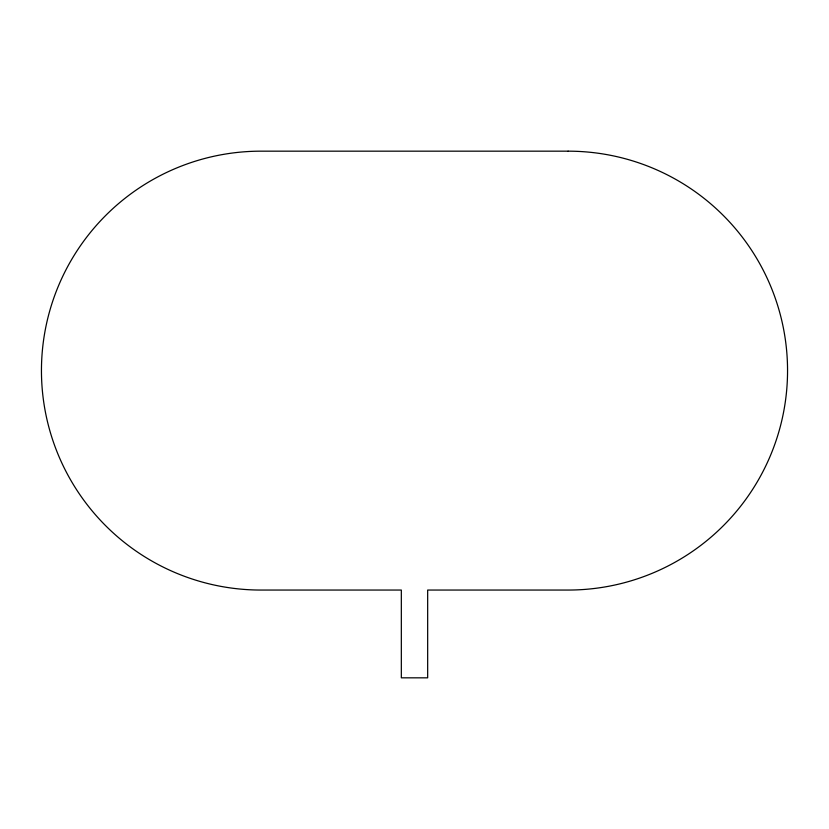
<?xml version="1.0" encoding="UTF-8"?>
<svg xmlns="http://www.w3.org/2000/svg" width="829" height="829" viewBox="0 0 829 829"><rect width="100%" height="100%" fill="white"/><g stroke="black" fill="none" stroke-linecap="round" stroke-linejoin="round"><path stroke-width="1.24" d="M568.114 151.168L260.886 151.168A219.436 219.436 0 0 0 41.45 370.615A219.436 219.436 0 0 0 260.886 590.051L401.329 590.051L401.329 677.832L427.671 677.832L427.671 590.051L568.114 590.051A219.436 219.436 0 0 0 787.55 370.615A219.436 219.436 0 0 0 568.114 151.168"/></g></svg>
